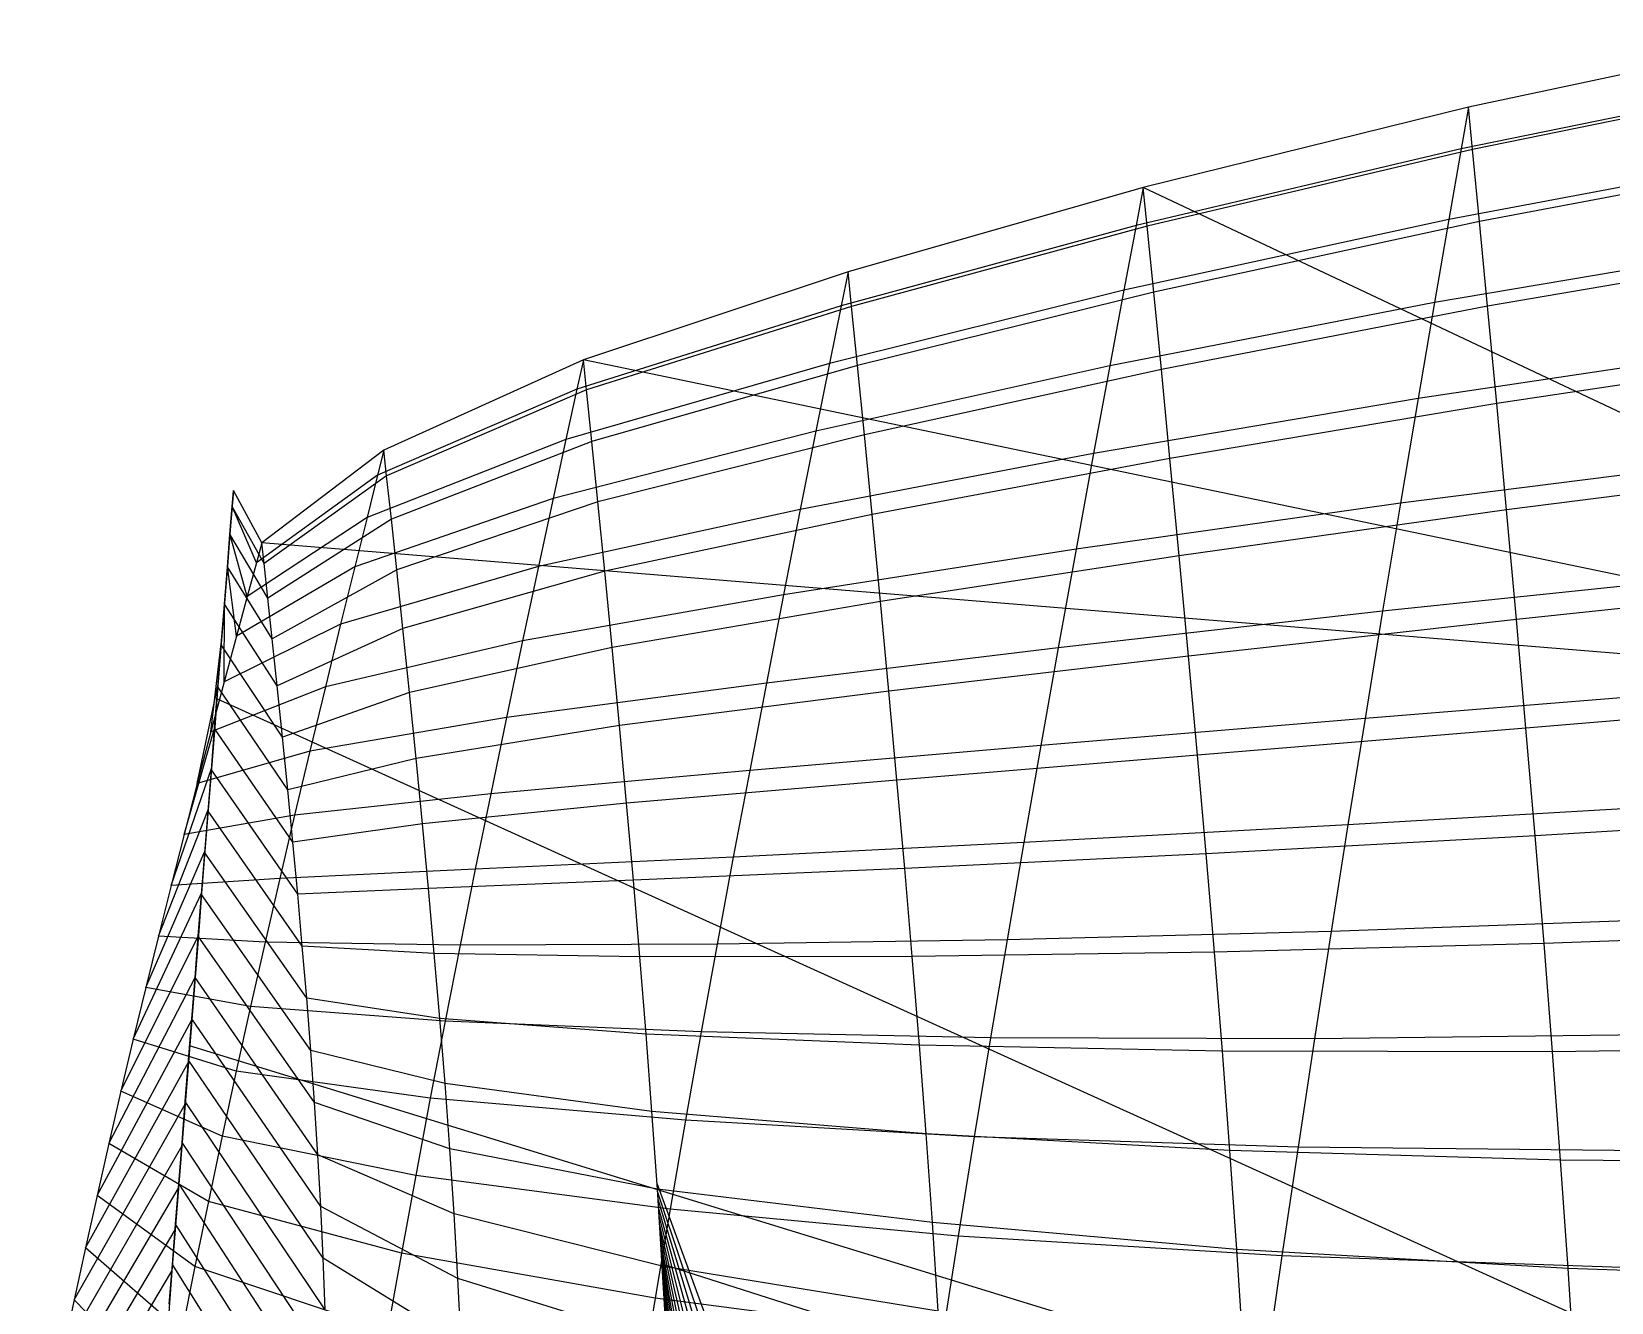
# Model space of a CAD drawing. Extents: x -483 to 483, y 0 to 271.
# Drawn here: x -479.4 to -400.6, y 179.5 to 242.9 of the extents above; entities that cross this region are included whole.
import ezdxf

# ---------------------------------------------------------------- set-up
doc = ezdxf.new("R2010")
doc.units = 0

msp = doc.modelspace()

# ---------------------------------------------------------------- linework, layer by layer
at = {"layer": 'default', "color": 5, "linetype": 'CONTINUOUS'}
for p, q in [((-390.002, 242.917, 128.908), (-407.755, 239.148, 145.442)), ((-390.002, 242.917, 128.908), (-407.755, 239.148, 145.442)), ((-390.359, 240.686, 128.489), (-408.117, 237.076, 145.069)), ((-407.755, 239.148, 145.442), (-423.968, 235.138, 162.57)), ((-407.755, 239.148, 145.442), (-423.968, 235.138, 162.57)), ((-407.755, 239.148, 145.442), (-408.117, 237.076, 145.069)), ((-408.117, 237.076, 145.069), (-424.327, 233.246, 162.245)), ((-408.117, 237.076, 145.069), (-408.729, 233.543, 144.438)), ((-390.961, 236.883, 127.78), (-408.729, 233.543, 144.438)), ((-423.968, 235.138, 162.57), (-438.693, 230.937, 180.081)), ((-423.968, 235.138, 162.57), (-438.693, 230.937, 180.081)), ((-423.968, 235.138, 162.57), (-424.327, 233.246, 162.245)), ((-424.327, 233.246, 162.245), (-439.038, 229.246, 179.805)), ((-408.729, 233.543, 144.438), (-424.934, 230.021, 161.697)), ((-424.327, 233.246, 162.245), (-424.934, 230.021, 161.697)), ((-408.729, 233.543, 144.438), (-409.443, 229.403, 143.703)), ((-391.664, 232.427, 126.954), (-409.443, 229.403, 143.703)), ((-438.693, 230.937, 180.081), (-451.891, 226.557, 197.715)), ((-438.693, 230.937, 180.081), (-451.891, 226.557, 197.715)), ((-438.693, 230.937, 180.081), (-439.038, 229.246, 179.805)), ((-424.934, 230.021, 161.697), (-439.62, 226.364, 179.339)), ((-424.934, 230.021, 161.697), (-425.641, 226.242, 161.058)), ((-409.443, 229.403, 143.703), (-425.641, 226.242, 161.058)), ((-409.443, 229.403, 143.703), (-410.256, 224.627, 142.865)), ((-439.038, 229.246, 179.805), (-452.216, 225.085, 197.494)), ((-439.038, 229.246, 179.805), (-439.62, 226.364, 179.339)), ((-392.464, 227.286, 126.013), (-410.256, 224.627, 142.865)), ((-451.891, 226.557, 197.715), (-461.842, 222.04, 215.874)), ((-451.891, 226.557, 197.715), (-461.842, 222.04, 215.874)), ((-439.62, 226.364, 179.339), (-452.764, 222.576, 197.119)), ((-451.891, 226.557, 197.715), (-452.216, 225.085, 197.494)), ((-439.62, 226.364, 179.339), (-440.299, 222.987, 178.795)), ((-425.641, 226.242, 161.058), (-440.299, 222.987, 178.795)), ((-425.641, 226.242, 161.058), (-426.447, 221.884, 160.33)), ((-452.216, 225.085, 197.494), (-462.154, 220.803, 215.745)), ((-452.216, 225.085, 197.494), (-452.764, 222.576, 197.119)), ((-410.256, 224.627, 142.865), (-426.447, 221.884, 160.33)), ((-410.256, 224.627, 142.865), (-411.137, 219.396, 141.957)), ((-440.299, 222.987, 178.795), (-453.403, 219.636, 196.682)), ((-440.299, 222.987, 178.795), (-441.073, 219.091, 178.174)), ((-452.764, 222.576, 197.119), (-462.682, 218.694, 215.525)), ((-452.764, 222.576, 197.119), (-453.403, 219.636, 196.682)), ((-461.842, 222.04, 215.874), (-467.928, 217.418, 234.815)), ((-461.842, 222.04, 215.874), (-467.928, 217.418, 234.815)), ((-461.842, 222.04, 215.874), (-462.154, 220.803, 215.745)), ((-426.447, 221.884, 160.33), (-441.073, 219.091, 178.174)), ((-426.447, 221.884, 160.33), (-427.321, 217.109, 159.54)), ((-393.332, 221.656, 124.993), (-411.137, 219.396, 141.957)), ((-462.154, 220.803, 215.745), (-468.2, 216.429, 234.761)), ((-462.154, 220.803, 215.745), (-462.682, 218.694, 215.525)), ((-469.347, 220.038, 253.759), (-469.411, 219.235, 253.758)), ((-467.928, 217.418, 234.815), (-469.347, 220.038, 253.759)), ((-467.928, 217.418, 234.815), (-469.347, 220.038, 253.759)), ((-469.411, 219.235, 253.758), (-469.518, 217.866, 253.757)), ((-468.2, 216.429, 234.761), (-469.411, 219.235, 253.758)), ((-453.403, 219.636, 196.682), (-463.297, 216.223, 215.27)), ((-453.403, 219.636, 196.682), (-454.132, 216.245, 196.183)), ((-441.073, 219.091, 178.174), (-454.132, 216.245, 196.183)), ((-441.073, 219.091, 178.174), (-441.912, 214.823, 177.502)), ((-411.137, 219.396, 141.957), (-427.321, 217.109, 159.54)), ((-411.137, 219.396, 141.957), (-412.032, 214.015, 141.035)), ((-462.682, 218.694, 215.525), (-468.659, 214.744, 234.671)), ((-462.682, 218.694, 215.525), (-463.297, 216.223, 215.27)), ((-469.518, 217.866, 253.757), (-469.645, 216.262, 253.755)), ((-468.659, 214.744, 234.671), (-469.518, 217.866, 253.757)), ((-467.928, 217.418, 234.815), (-468.2, 216.429, 234.761)), ((-427.321, 217.109, 159.54), (-441.912, 214.823, 177.502)), ((-427.321, 217.109, 159.54), (-428.209, 212.196, 158.738)), ((-469.645, 216.262, 253.755), (-469.79, 214.412, 253.753)), ((-469.195, 212.768, 234.565), (-469.645, 216.262, 253.755)), ((-463.297, 216.223, 215.27), (-469.195, 212.768, 234.565)), ((-468.2, 216.429, 234.761), (-468.659, 214.744, 234.671)), ((-454.132, 216.245, 196.183), (-463.999, 213.373, 214.978)), ((-463.297, 216.223, 215.27), (-463.999, 213.373, 214.978)), ((-454.132, 216.245, 196.183), (-454.923, 212.53, 195.643)), ((-394.212, 215.863, 123.958), (-412.032, 214.015, 141.035)), ((-469.79, 214.412, 253.753), (-469.95, 212.385, 253.751)), ((-469.806, 210.49, 234.445), (-469.79, 214.412, 253.753)), ((-468.659, 214.744, 234.671), (-469.195, 212.768, 234.565)), ((-441.912, 214.823, 177.502), (-454.923, 212.53, 195.643)), ((-441.912, 214.823, 177.502), (-442.765, 210.433, 176.818)), ((-412.032, 214.015, 141.035), (-428.209, 212.196, 158.738)), ((-412.032, 214.015, 141.035), (-412.907, 208.672, 140.133)), ((-463.999, 213.373, 214.978), (-469.806, 210.49, 234.445)), ((-469.195, 212.768, 234.565), (-469.806, 210.49, 234.445)), ((-463.999, 213.373, 214.978), (-464.76, 210.251, 214.661)), ((-470.469, 207.994, 234.315), (-469.95, 212.385, 253.751)), ((-469.95, 212.385, 253.751), (-470.114, 210.3, 253.749)), ((-454.923, 212.53, 195.643), (-464.76, 210.251, 214.661)), ((-454.923, 212.53, 195.643), (-455.727, 208.708, 195.093)), ((-428.209, 212.196, 158.738), (-442.765, 210.433, 176.818)), ((-428.209, 212.196, 158.738), (-429.077, 207.319, 157.953)), ((-469.806, 210.49, 234.445), (-470.469, 207.994, 234.315)), ((-442.765, 210.433, 176.818), (-455.727, 208.708, 195.093)), ((-442.765, 210.433, 176.818), (-443.599, 206.073, 176.15)), ((-471.144, 205.426, 234.182), (-470.114, 210.3, 253.749)), ((-464.76, 210.251, 214.661), (-470.469, 207.994, 234.315)), ((-470.114, 210.3, 253.749), (-470.277, 208.231, 253.746)), ((-464.76, 210.251, 214.661), (-465.535, 207.038, 214.339)), ((-395.073, 210.111, 122.946), (-412.907, 208.672, 140.133)), ((-471.804, 202.876, 234.052), (-470.277, 208.231, 253.746)), ((-470.469, 207.994, 234.315), (-471.144, 205.426, 234.182)), ((-470.277, 208.231, 253.746), (-470.438, 206.177, 253.744)), ((-455.727, 208.708, 195.093), (-465.535, 207.038, 214.339)), ((-455.727, 208.708, 195.093), (-456.513, 204.913, 194.556)), ((-412.907, 208.672, 140.133), (-429.077, 207.319, 157.953)), ((-412.907, 208.672, 140.133), (-413.762, 203.368, 139.252)), ((-429.077, 207.319, 157.953), (-443.599, 206.073, 176.15)), ((-429.077, 207.319, 157.953), (-429.925, 202.477, 157.187)), ((-465.535, 207.038, 214.339), (-471.144, 205.426, 234.182)), ((-465.535, 207.038, 214.339), (-466.292, 203.849, 214.025)), ((-472.45, 200.344, 233.925), (-470.438, 206.177, 253.744)), ((-470.438, 206.177, 253.744), (-470.6, 204.118, 253.742)), ((-443.599, 206.073, 176.15), (-456.513, 204.913, 194.556)), ((-443.599, 206.073, 176.15), (-444.414, 201.746, 175.497)), ((-471.144, 205.426, 234.182), (-471.804, 202.876, 234.052)), ((-456.513, 204.913, 194.556), (-466.292, 203.849, 214.025)), ((-456.513, 204.913, 194.556), (-457.282, 201.146, 194.03)), ((-473.088, 197.806, 233.799), (-470.6, 204.118, 253.742)), ((-470.6, 204.118, 253.742), (-470.763, 202.044, 253.74)), ((-395.914, 204.402, 121.957), (-413.762, 203.368, 139.252)), ((-466.292, 203.849, 214.025), (-471.804, 202.876, 234.052)), ((-466.292, 203.849, 214.025), (-467.033, 200.682, 213.716)), ((-413.762, 203.368, 139.252), (-429.925, 202.477, 157.187)), ((-413.762, 203.368, 139.252), (-414.604, 198.05, 138.384)), ((-471.804, 202.876, 234.052), (-472.45, 200.344, 233.925)), ((-429.925, 202.477, 157.187), (-444.414, 201.746, 175.497)), ((-429.925, 202.477, 157.187), (-430.762, 197.624, 156.431)), ((-473.718, 195.25, 233.675), (-470.763, 202.044, 253.74)), ((-470.763, 202.044, 253.74), (-470.928, 199.952, 253.738)), ((-444.414, 201.746, 175.497), (-457.282, 201.146, 194.03)), ((-444.414, 201.746, 175.497), (-445.218, 197.407, 174.852)), ((-457.282, 201.146, 194.03), (-467.033, 200.682, 213.716)), ((-457.282, 201.146, 194.03), (-458.04, 197.369, 193.511)), ((-472.45, 200.344, 233.925), (-473.088, 197.806, 233.799)), ((-467.033, 200.682, 213.716), (-472.45, 200.344, 233.925)), ((-467.033, 200.682, 213.716), (-467.765, 197.507, 213.412)), ((-474.34, 192.67, 233.553), (-470.928, 199.952, 253.738)), ((-470.928, 199.952, 253.738), (-471.093, 197.85, 253.735)), ((-396.742, 198.679, 120.983), (-414.604, 198.05, 138.384)), ((-474.954, 190.077, 233.432), (-471.093, 197.85, 253.735)), ((-473.088, 197.806, 233.799), (-473.718, 195.25, 233.675)), ((-467.765, 197.507, 213.412), (-473.088, 197.806, 233.799)), ((-471.093, 197.85, 253.735), (-471.259, 195.743, 253.733)), ((-414.604, 198.05, 138.384), (-430.762, 197.624, 156.431)), ((-414.604, 198.05, 138.384), (-415.435, 192.695, 137.528)), ((-467.765, 197.507, 213.412), (-468.488, 194.309, 213.112)), ((-458.04, 197.369, 193.511), (-467.765, 197.507, 213.412)), ((-458.04, 197.369, 193.511), (-458.789, 193.564, 192.999)), ((-445.218, 197.407, 174.852), (-458.04, 197.369, 193.511)), ((-445.218, 197.407, 174.852), (-446.011, 193.037, 174.216)), ((-430.762, 197.624, 156.431), (-445.218, 197.407, 174.852)), ((-430.762, 197.624, 156.431), (-431.587, 192.735, 155.686)), ((-475.555, 187.476, 233.314), (-471.259, 195.743, 253.733)), ((-471.259, 195.743, 253.733), (-471.425, 193.635, 253.731)), ((-473.718, 195.25, 233.675), (-474.34, 192.67, 233.553)), ((-468.488, 194.309, 213.112), (-473.718, 195.25, 233.675)), ((-468.488, 194.309, 213.112), (-469.2, 191.083, 212.816)), ((-458.789, 193.564, 192.999), (-468.488, 194.309, 213.112)), ((-476.144, 184.874, 233.198), (-471.425, 193.635, 253.731)), ((-471.425, 193.635, 253.731), (-471.591, 191.529, 253.729)), ((-458.789, 193.564, 192.999), (-459.528, 189.726, 192.495)), ((-446.011, 193.037, 174.216), (-458.789, 193.564, 192.999)), ((-446.011, 193.037, 174.216), (-446.793, 188.629, 173.59)), ((-431.587, 192.735, 155.686), (-446.011, 193.037, 174.216)), ((-474.34, 192.67, 233.553), (-474.954, 190.077, 233.432)), ((-469.2, 191.083, 212.816), (-474.34, 192.67, 233.553)), ((-431.587, 192.735, 155.686), (-432.399, 187.803, 154.952)), ((-415.435, 192.695, 137.528), (-431.587, 192.735, 155.686)), ((-415.435, 192.695, 137.528), (-416.252, 187.292, 136.686)), ((-397.558, 192.915, 120.024), (-415.435, 192.695, 137.528)), ((-476.721, 182.275, 233.085), (-471.591, 191.529, 253.729)), ((-471.591, 191.529, 253.729), (-471.756, 189.428, 253.726)), ((-469.2, 191.083, 212.816), (-469.903, 187.839, 212.524)), ((-459.528, 189.726, 192.495), (-469.2, 191.083, 212.816)), ((-474.954, 190.077, 233.432), (-475.555, 187.476, 233.314)), ((-469.903, 187.839, 212.524), (-474.954, 190.077, 233.432)), ((-477.288, 179.681, 232.973), (-471.756, 189.428, 253.726)), ((-471.756, 189.428, 253.726), (-471.921, 187.334, 253.724)), ((-459.528, 189.726, 192.495), (-460.255, 185.868, 191.997)), ((-446.793, 188.629, 173.59), (-459.528, 189.726, 192.495)), ((-446.793, 188.629, 173.59), (-447.563, 184.198, 172.973)), ((-432.399, 187.803, 154.952), (-446.793, 188.629, 173.59)), ((-469.903, 187.839, 212.524), (-470.59, 184.587, 212.238)), ((-460.255, 185.868, 191.997), (-469.903, 187.839, 212.524)), ((-432.399, 187.803, 154.952), (-433.198, 182.846, 154.229)), ((-416.252, 187.292, 136.686), (-432.399, 187.803, 154.952)), ((-477.84, 177.094, 232.864), (-471.921, 187.334, 253.724)), ((-475.555, 187.476, 233.314), (-476.144, 184.874, 233.198)), ((-470.59, 184.587, 212.238), (-475.555, 187.476, 233.314)), ((-471.921, 187.334, 253.724), (-472.085, 185.248, 253.722)), ((-416.252, 187.292, 136.686), (-417.057, 181.862, 135.857)), ((-398.361, 187.1, 119.079), (-416.252, 187.292, 136.686)), ((-478.379, 174.517, 232.758), (-472.085, 185.248, 253.722)), ((-472.085, 185.248, 253.722), (-472.249, 183.172, 253.72)), ((-460.255, 185.868, 191.997), (-460.966, 181.999, 191.511)), ((-447.563, 184.198, 172.973), (-460.255, 185.868, 191.997)), ((-445.635, 178.44, 174.518), (-448.219, 185.478, 200.226)), ((-476.144, 184.874, 233.198), (-476.721, 182.275, 233.085)), ((-471.264, 181.332, 211.958), (-476.144, 184.874, 233.198)), ((-470.59, 184.587, 212.238), (-471.264, 181.332, 211.958)), ((-460.966, 181.999, 191.511), (-470.59, 184.587, 212.238)), ((-445.724, 177.694, 174.447), (-448.192, 185.076, 200.245)), ((-445.812, 176.947, 174.376), (-448.166, 184.675, 200.262)), ((-447.563, 184.198, 172.973), (-448.315, 179.754, 172.37)), ((-445.901, 176.201, 174.305), (-448.141, 184.273, 200.28)), ((-445.99, 175.454, 174.234), (-448.115, 183.872, 200.297)), ((-433.198, 182.846, 154.229), (-447.563, 184.198, 172.973)), ((-478.903, 171.951, 232.655), (-472.249, 183.172, 253.72)), ((-472.249, 183.172, 253.72), (-472.411, 181.108, 253.718)), ((-446.078, 174.708, 174.163), (-448.089, 183.47, 200.315)), ((-446.167, 173.962, 174.092), (-448.064, 183.068, 200.332)), ((-433.198, 182.846, 154.229), (-433.979, 177.874, 153.524)), ((-417.057, 181.862, 135.857), (-433.198, 182.846, 154.229)), ((-476.721, 182.275, 233.085), (-477.288, 179.681, 232.973)), ((-471.924, 178.082, 211.684), (-476.721, 182.275, 233.085)), ((-460.966, 181.999, 191.511), (-461.663, 178.127, 191.035)), ((-448.315, 179.754, 172.37), (-460.966, 181.999, 191.511)), ((-446.255, 173.215, 174.021), (-448.038, 182.667, 200.35)), ((-446.344, 172.469, 173.95), (-448.013, 182.265, 200.367)), ((-471.264, 181.332, 211.958), (-471.924, 178.082, 211.684)), ((-461.663, 178.127, 191.035), (-471.264, 181.332, 211.958)), ((-446.433, 171.722, 173.879), (-447.987, 181.863, 200.385)), ((-446.521, 170.976, 173.808), (-447.962, 181.462, 200.402)), ((-417.057, 181.862, 135.857), (-417.842, 176.417, 135.048)), ((-399.151, 181.255, 118.151), (-417.057, 181.862, 135.857)), ((-479.409, 169.399, 232.556), (-472.411, 181.108, 253.718)), ((-472.411, 181.108, 253.718), (-472.572, 179.062, 253.715)), ((-446.61, 170.23, 173.737), (-447.938, 181.06, 200.418)), ((-446.698, 169.483, 173.666), (-447.915, 180.659, 200.434)), ((-477.288, 179.681, 232.973), (-477.84, 177.094, 232.864)), ((-472.571, 174.838, 211.415), (-477.288, 179.681, 232.973)), ((-448.315, 179.754, 172.37), (-449.052, 175.308, 171.779)), ((-433.979, 177.874, 153.524), (-448.315, 179.754, 172.37)), ((-446.787, 168.737, 173.595), (-447.892, 180.257, 200.45)), ((-446.876, 167.99, 173.524), (-447.869, 179.856, 200.466))]:
    msp.add_line(p, q, dxfattribs=at)
at = {"layer": 'default', "color": 3, "linetype": 'CONTINUOUS'}
for p, q in [((-389.79, 240.651, 129.158), (-407.549, 237.04, 145.655)), ((-407.549, 237.04, 145.655), (-407.755, 239.148, 145.442)), ((-407.549, 237.04, 145.655), (-423.774, 233.21, 162.745)), ((-407.201, 233.445, 146.013), (-407.549, 237.04, 145.655)), ((-389.433, 236.788, 129.578), (-407.201, 233.445, 146.013)), ((-423.774, 233.21, 162.745), (-423.968, 235.138, 162.57)), ((-423.774, 233.21, 162.745), (-438.517, 229.21, 180.223)), ((-423.447, 229.923, 163.041), (-423.774, 233.21, 162.745)), ((-407.201, 233.445, 146.013), (-423.447, 229.923, 163.041)), ((-406.799, 229.23, 146.428), (-407.201, 233.445, 146.013)), ((-389.018, 232.257, 130.065), (-406.799, 229.23, 146.428)), ((-438.517, 229.21, 180.223), (-438.693, 230.937, 180.081)), ((-423.447, 229.923, 163.041), (-438.221, 226.267, 180.46)), ((-423.067, 226.069, 163.383), (-423.447, 229.923, 163.041)), ((-438.517, 229.21, 180.223), (-451.736, 225.051, 197.822)), ((-438.221, 226.267, 180.46), (-438.517, 229.21, 180.223)), ((-406.799, 229.23, 146.428), (-423.067, 226.069, 163.383)), ((-406.344, 224.375, 146.896), (-406.799, 229.23, 146.428)), ((-388.55, 227.038, 130.615), (-406.344, 224.375, 146.896)), ((-451.736, 225.051, 197.822), (-451.891, 226.557, 197.715)), ((-438.221, 226.267, 180.46), (-451.474, 222.484, 198.001)), ((-437.877, 222.816, 180.735), (-438.221, 226.267, 180.46)), ((-423.067, 226.069, 163.383), (-437.877, 222.816, 180.735)), ((-422.64, 221.63, 163.77), (-423.067, 226.069, 163.383)), ((-451.736, 225.051, 197.822), (-461.702, 220.771, 215.932)), ((-451.474, 222.484, 198.001), (-451.736, 225.051, 197.822)), ((-406.344, 224.375, 146.896), (-422.64, 221.63, 163.77)), ((-405.854, 219.065, 147.401), (-406.344, 224.375, 146.896)), ((-451.474, 222.484, 198.001), (-461.467, 218.608, 216.03)), ((-451.171, 219.473, 198.208), (-451.474, 222.484, 198.001)), ((-437.877, 222.816, 180.735), (-451.171, 219.473, 198.208)), ((-437.49, 218.841, 181.046), (-437.877, 222.816, 180.735)), ((-461.702, 220.771, 215.932), (-461.842, 222.04, 215.874)), ((-422.64, 221.63, 163.77), (-437.49, 218.841, 181.046)), ((-422.179, 216.774, 164.186), (-422.64, 221.63, 163.77)), ((-461.702, 220.771, 215.932), (-467.816, 216.401, 234.837)), ((-461.467, 218.608, 216.03), (-461.702, 220.771, 215.932)), ((-388.046, 221.331, 131.208), (-405.854, 219.065, 147.401)), ((-469.411, 219.229, 253.758), (-469.347, 220.038, 253.759)), ((-469.52, 217.851, 253.757), (-469.411, 219.229, 253.758)), ((-467.816, 216.401, 234.837), (-469.411, 219.229, 253.758)), ((-451.171, 219.473, 198.208), (-461.196, 216.072, 216.143)), ((-450.83, 216.005, 198.441), (-451.171, 219.473, 198.208)), ((-405.854, 219.065, 147.401), (-422.179, 216.774, 164.186)), ((-405.362, 213.603, 147.908), (-405.854, 219.065, 147.401)), ((-461.467, 218.608, 216.03), (-467.626, 214.668, 234.874)), ((-461.196, 216.072, 216.143), (-461.467, 218.608, 216.03)), ((-437.49, 218.841, 181.046), (-450.83, 216.005, 198.441)), ((-437.074, 214.493, 181.379), (-437.49, 218.841, 181.046)), ((-469.647, 216.234, 253.755), (-469.52, 217.851, 253.757)), ((-467.626, 214.668, 234.874), (-469.52, 217.851, 253.757)), ((-467.816, 216.401, 234.837), (-467.928, 217.418, 234.815)), ((-422.179, 216.774, 164.186), (-437.074, 214.493, 181.379)), ((-421.716, 211.781, 164.604), (-422.179, 216.774, 164.186)), ((-469.793, 214.372, 253.753), (-469.647, 216.234, 253.755)), ((-467.408, 212.636, 234.917), (-469.647, 216.234, 253.755)), ((-467.626, 214.668, 234.874), (-467.816, 216.401, 234.837)), ((-461.196, 216.072, 216.143), (-467.408, 212.636, 234.917)), ((-460.89, 213.151, 216.27), (-461.196, 216.072, 216.143)), ((-450.83, 216.005, 198.441), (-460.89, 213.151, 216.27)), ((-450.463, 212.213, 198.692), (-450.83, 216.005, 198.441)), ((-387.538, 215.461, 131.805), (-405.362, 213.603, 147.908)), ((-469.954, 212.335, 253.751), (-469.793, 214.372, 253.753)), ((-467.162, 210.296, 234.965), (-469.793, 214.372, 253.753)), ((-467.408, 212.636, 234.917), (-467.626, 214.668, 234.874)), ((-437.074, 214.493, 181.379), (-450.463, 212.213, 198.692)), ((-436.656, 210.022, 181.714), (-437.074, 214.493, 181.379)), ((-405.362, 213.603, 147.908), (-421.716, 211.781, 164.604)), ((-404.887, 208.187, 148.398), (-405.362, 213.603, 147.908)), ((-460.89, 213.151, 216.27), (-467.162, 210.296, 234.965)), ((-460.562, 209.957, 216.406), (-460.89, 213.151, 216.27)), ((-470.119, 210.24, 253.748), (-469.954, 212.335, 253.751)), ((-466.899, 207.736, 235.017), (-469.954, 212.335, 253.751)), ((-467.162, 210.296, 234.965), (-467.408, 212.636, 234.917)), ((-450.463, 212.213, 198.692), (-460.562, 209.957, 216.406)), ((-450.095, 208.313, 198.944), (-450.463, 212.213, 198.692)), ((-421.716, 211.781, 164.604), (-436.656, 210.022, 181.714)), ((-421.27, 206.829, 165.007), (-421.716, 211.781, 164.604)), ((-470.282, 208.162, 253.746), (-470.119, 210.24, 253.748)), ((-466.635, 205.104, 235.069), (-470.119, 210.24, 253.748)), ((-466.899, 207.736, 235.017), (-467.162, 210.296, 234.965)), ((-460.562, 209.957, 216.406), (-466.899, 207.736, 235.017)), ((-460.233, 206.672, 216.543), (-460.562, 209.957, 216.406)), ((-436.656, 210.022, 181.714), (-450.095, 208.313, 198.944)), ((-436.253, 205.588, 182.037), (-436.656, 210.022, 181.714)), ((-387.048, 209.639, 132.381), (-404.887, 208.187, 148.398)), ((-470.444, 206.1, 253.744), (-470.282, 208.162, 253.746)), ((-466.383, 202.494, 235.119), (-470.282, 208.162, 253.746)), ((-450.095, 208.313, 198.944), (-460.233, 206.672, 216.543)), ((-449.741, 204.445, 199.186), (-450.095, 208.313, 198.944)), ((-404.887, 208.187, 148.398), (-421.27, 206.829, 165.007)), ((-404.428, 202.814, 148.871), (-404.887, 208.187, 148.398)), ((-466.635, 205.104, 235.069), (-466.899, 207.736, 235.017)), ((-460.233, 206.672, 216.543), (-466.635, 205.104, 235.069)), ((-459.918, 203.414, 216.674), (-460.233, 206.672, 216.543)), ((-421.27, 206.829, 165.007), (-436.253, 205.588, 182.037)), ((-420.84, 201.916, 165.397), (-421.27, 206.829, 165.007)), ((-470.607, 204.039, 253.742), (-470.444, 206.1, 253.744)), ((-466.14, 199.904, 235.166), (-470.444, 206.1, 253.744)), ((-466.383, 202.494, 235.119), (-466.635, 205.104, 235.069)), ((-436.253, 205.588, 182.037), (-449.741, 204.445, 199.186)), ((-435.865, 201.189, 182.348), (-436.253, 205.588, 182.037)), ((-449.741, 204.445, 199.186), (-459.918, 203.414, 216.674)), ((-449.4, 200.608, 199.418), (-449.741, 204.445, 199.186)), ((-470.769, 201.969, 253.74), (-470.607, 204.039, 253.742)), ((-465.91, 197.316, 235.212), (-470.607, 204.039, 253.742)), ((-459.918, 203.414, 216.674), (-466.383, 202.494, 235.119)), ((-459.615, 200.182, 216.8), (-459.918, 203.414, 216.674)), ((-386.574, 203.863, 132.939), (-404.428, 202.814, 148.871)), ((-466.14, 199.904, 235.166), (-466.383, 202.494, 235.119)), ((-404.428, 202.814, 148.871), (-420.84, 201.916, 165.397)), ((-403.985, 197.442, 149.327), (-404.428, 202.814, 148.871)), ((-470.933, 199.892, 253.738), (-470.769, 201.969, 253.74)), ((-465.691, 194.717, 235.255), (-470.769, 201.969, 253.74)), ((-420.84, 201.916, 165.397), (-435.865, 201.189, 182.348)), ((-420.425, 197.005, 165.771), (-420.84, 201.916, 165.397)), ((-435.865, 201.189, 182.348), (-449.4, 200.608, 199.418)), ((-435.492, 196.792, 182.647), (-435.865, 201.189, 182.348)), ((-459.615, 200.182, 216.8), (-466.14, 199.904, 235.166)), ((-449.4, 200.608, 199.418), (-459.615, 200.182, 216.8)), ((-459.325, 196.952, 216.921), (-459.615, 200.182, 216.8)), ((-449.074, 196.773, 199.642), (-449.4, 200.608, 199.418)), ((-471.096, 197.817, 253.735), (-470.933, 199.892, 253.738)), ((-465.488, 192.112, 235.295), (-470.933, 199.892, 253.738)), ((-465.91, 197.316, 235.212), (-466.14, 199.904, 235.166)), ((-471.259, 195.748, 253.733), (-471.096, 197.817, 253.735)), ((-465.302, 189.509, 235.331), (-471.096, 197.817, 253.735)), ((-386.117, 198.09, 133.477), (-403.985, 197.442, 149.327)), ((-465.691, 194.717, 235.255), (-465.91, 197.316, 235.212)), ((-459.325, 196.952, 216.921), (-465.91, 197.316, 235.212)), ((-420.425, 197.005, 165.771), (-435.492, 196.792, 182.647)), ((-403.985, 197.442, 149.327), (-420.425, 197.005, 165.771)), ((-420.027, 192.074, 166.13), (-420.425, 197.005, 165.771)), ((-403.56, 192.048, 149.765), (-403.985, 197.442, 149.327)), ((-459.049, 193.708, 217.035), (-459.325, 196.952, 216.921)), ((-449.074, 196.773, 199.642), (-459.325, 196.952, 216.921)), ((-435.492, 196.792, 182.647), (-449.074, 196.773, 199.642)), ((-448.762, 192.921, 199.855), (-449.074, 196.773, 199.642)), ((-435.135, 192.376, 182.933), (-435.492, 196.792, 182.647)), ((-471.421, 193.685, 253.731), (-471.259, 195.748, 253.733)), ((-465.137, 186.914, 235.364), (-471.259, 195.748, 253.733)), ((-465.488, 192.112, 235.295), (-465.691, 194.717, 235.255)), ((-459.049, 193.708, 217.035), (-465.691, 194.717, 235.255)), ((-471.583, 191.628, 253.729), (-471.421, 193.685, 253.731)), ((-464.991, 184.328, 235.392), (-471.421, 193.685, 253.731)), ((-458.792, 190.456, 217.142), (-459.049, 193.708, 217.035)), ((-448.762, 192.921, 199.855), (-459.049, 193.708, 217.035)), ((-448.47, 189.06, 200.054), (-448.762, 192.921, 199.855)), ((-435.135, 192.376, 182.933), (-448.762, 192.921, 199.855)), ((-434.8, 187.949, 183.202), (-435.135, 192.376, 182.933)), ((-420.027, 192.074, 166.13), (-435.135, 192.376, 182.933)), ((-385.676, 192.291, 133.995), (-403.56, 192.048, 149.765)), ((-471.745, 189.573, 253.727), (-471.583, 191.628, 253.729)), ((-464.867, 181.751, 235.417), (-471.583, 191.628, 253.729)), ((-465.302, 189.509, 235.331), (-465.488, 192.112, 235.295)), ((-458.792, 190.456, 217.142), (-465.488, 192.112, 235.295)), ((-419.653, 187.129, 166.469), (-420.027, 192.074, 166.13)), ((-403.56, 192.048, 149.765), (-420.027, 192.074, 166.13)), ((-403.158, 186.639, 150.179), (-403.56, 192.048, 149.765)), ((-458.555, 187.206, 217.241), (-458.792, 190.456, 217.142)), ((-448.47, 189.06, 200.054), (-458.792, 190.456, 217.142)), ((-471.906, 187.521, 253.724), (-471.745, 189.573, 253.727)), ((-464.766, 179.178, 235.437), (-471.745, 189.573, 253.727)), ((-465.137, 186.914, 235.364), (-465.302, 189.509, 235.331)), ((-458.555, 187.206, 217.241), (-465.302, 189.509, 235.331)), ((-448.2, 185.202, 200.239), (-448.47, 189.06, 200.054)), ((-434.8, 187.949, 183.202), (-448.47, 189.06, 200.054)), ((-472.067, 185.478, 253.722), (-471.906, 187.521, 253.724)), ((-464.688, 176.61, 235.452), (-471.906, 187.521, 253.724)), ((-434.488, 183.525, 183.452), (-434.8, 187.949, 183.202)), ((-419.653, 187.129, 166.469), (-434.8, 187.949, 183.202)), ((-464.991, 184.328, 235.392), (-465.137, 186.914, 235.364)), ((-458.342, 183.967, 217.329), (-465.137, 186.914, 235.364)), ((-458.342, 183.967, 217.329), (-458.555, 187.206, 217.241)), ((-448.2, 185.202, 200.239), (-458.555, 187.206, 217.241)), ((-419.303, 182.188, 166.785), (-419.653, 187.129, 166.469)), ((-403.158, 186.639, 150.179), (-419.653, 187.129, 166.469)), ((-402.782, 181.234, 150.567), (-403.158, 186.639, 150.179)), ((-385.26, 186.477, 134.484), (-403.158, 186.639, 150.179)), ((-472.227, 183.45, 253.72), (-472.067, 185.478, 253.722)), ((-464.632, 174.054, 235.463), (-472.067, 185.478, 253.722)), ((-447.955, 181.355, 200.407), (-448.2, 185.202, 200.239)), ((-434.488, 183.525, 183.452), (-448.2, 185.202, 200.239)), ((-464.867, 181.751, 235.417), (-464.991, 184.328, 235.392)), ((-458.152, 180.74, 217.408), (-464.991, 184.328, 235.392)), ((-458.152, 180.74, 217.408), (-458.342, 183.967, 217.329)), ((-447.955, 181.355, 200.407), (-458.342, 183.967, 217.329)), ((-472.385, 181.443, 253.718), (-472.227, 183.45, 253.72)), ((-464.602, 171.518, 235.469), (-472.227, 183.45, 253.72)), ((-434.203, 179.114, 183.68), (-434.488, 183.525, 183.452)), ((-419.303, 182.188, 166.785), (-434.488, 183.525, 183.452)), ((-418.982, 177.261, 167.075), (-419.303, 182.188, 166.785)), ((-402.782, 181.234, 150.567), (-419.303, 182.188, 166.785)), ((-472.541, 179.454, 253.716), (-472.385, 181.443, 253.718)), ((-464.598, 169.01, 235.47), (-472.385, 181.443, 253.718)), ((-464.766, 179.178, 235.437), (-464.867, 181.751, 235.417)), ((-457.988, 177.522, 217.476), (-464.867, 181.751, 235.417)), ((-447.735, 177.522, 200.557), (-447.955, 181.355, 200.407)), ((-434.203, 179.114, 183.68), (-447.955, 181.355, 200.407)), ((-402.435, 175.845, 150.924), (-402.782, 181.234, 150.567)), ((-384.868, 180.667, 134.945), (-402.782, 181.234, 150.567)), ((-457.988, 177.522, 217.476), (-458.152, 180.74, 217.408)), ((-447.735, 177.522, 200.557), (-458.152, 180.74, 217.408))]:
    msp.add_line(p, q, dxfattribs=at)
at = {"layer": 'default', "color": 30, "linetype": 'CONTINUOUS'}
for q in [(-423.968, 235.138, 162.57), (-451.891, 226.557, 197.715), (-467.928, 217.418, 234.815)]:
    msp.add_line((-369.351, 209.379, 259.193), q, dxfattribs=at)
at = {"layer": 'default', "color": 8, "linetype": 'CONTINUOUS'}
for p, q in [((-348.925, 154.656, 382.105), (-470.165, 209.652, 253.748)), ((-348.925, 154.656, 382.105), (-471.527, 192.343, 253.73)), ((-365.429, 155.105, 255.772), (-447.962, 181.462, 200.402))]:
    msp.add_line(p, q, dxfattribs=at)

doc.saveas('drawing.dxf')
